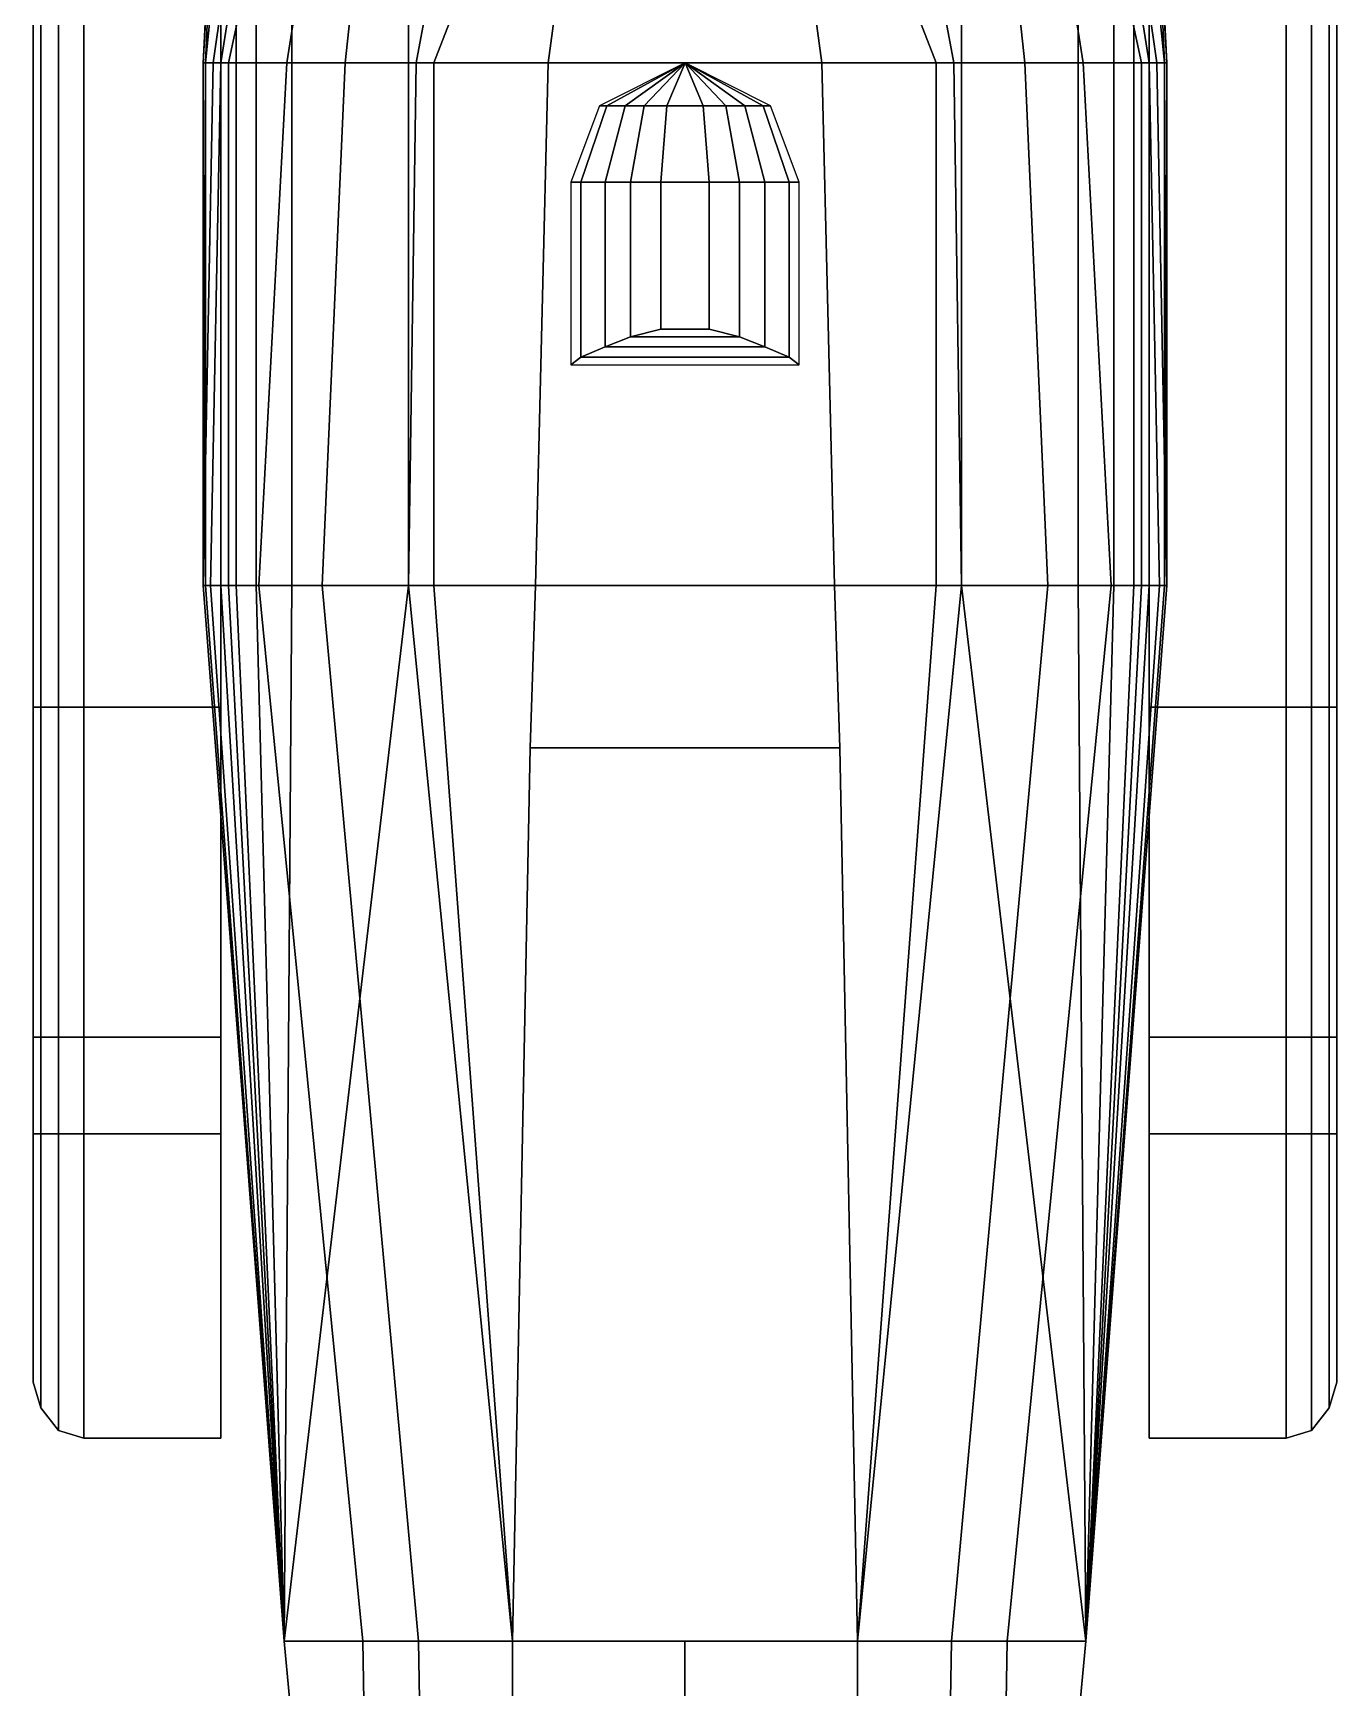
# Model space of a CAD drawing. Extents: x -2.6 to 2.6, y -14.1 to 14.1.
# Drawn here: x -2.57 to 2.57, y 2.41 to 8.93 of the extents above; entities that cross this region are included whole.
import ezdxf

# ---------------------------------------------------------------- set-up
doc = ezdxf.new("R2010")
doc.units = 0
doc.layers.get('0').update_dxf_attribs({"linetype": 'CONTINUOUS'})

msp = doc.modelspace()

# ---------------------------------------------------------------- linework, layer by layer
for points in [[(-2.539999999999999, 11.13000000000001, 1.56), (-2.569999999999998, 11.13000000000001, 1.48), (-2.569999999999998, 6.27000000000001, 1.550000000000002), (-2.539999999999999, 6.27000000000001, 1.63)], [(-2.539999999999999, 6.27000000000001, 1.63), (-2.569999999999998, 6.27000000000001, 1.550000000000002), (-2.569999999999998, 11.13000000000001, 1.48), (-2.539999999999999, 11.13000000000001, 1.56)], [(-2.569999999999998, 11.13000000000001, 1.48), (-2.569999999999998, 11.13000000000001, 0.629999999999999), (-2.569999999999998, 6.27000000000001, 0.4000000000000004), (-2.569999999999998, 6.27000000000001, 1.550000000000002)], [(-2.569999999999998, 6.27000000000001, 1.550000000000002), (-2.569999999999998, 6.27000000000001, 0.4000000000000004), (-2.569999999999998, 11.13000000000001, 0.629999999999999), (-2.569999999999998, 11.13000000000001, 1.48)], [(-2.469999999999999, 6.27000000000001, 1.709999999999999), (-2.539999999999999, 6.27000000000001, 1.63), (-2.539999999999999, 11.13000000000001, 1.56), (-2.469999999999999, 11.13000000000001, 1.64)], [(-2.469999999999999, 11.13000000000001, 1.64), (-2.539999999999999, 11.13000000000001, 1.56), (-2.539999999999999, 6.27000000000001, 1.63), (-2.469999999999999, 6.27000000000001, 1.709999999999999)], [(-2.369999999999999, 11.13000000000001, 1.679999999999999), (-2.469999999999999, 11.13000000000001, 1.64), (-2.469999999999999, 6.27000000000001, 1.709999999999999), (-2.369999999999999, 6.27000000000001, 1.750000000000005)], [(-2.369999999999999, 6.27000000000001, 1.750000000000005), (-2.469999999999999, 6.27000000000001, 1.709999999999999), (-2.469999999999999, 11.13000000000001, 1.64), (-2.369999999999999, 11.13000000000001, 1.679999999999999)], [(-1.829999999999997, 6.27000000000001, 1.750000000000005), (-2.369999999999999, 6.27000000000001, 1.750000000000005), (-2.369999999999999, 11.13000000000001, 1.679999999999999), (-1.829999999999997, 11.13000000000001, 1.679999999999999)], [(-1.829999999999997, 11.13000000000001, 1.679999999999999), (-2.369999999999999, 11.13000000000001, 1.679999999999999), (-2.369999999999999, 6.27000000000001, 1.750000000000005), (-1.829999999999997, 6.27000000000001, 1.750000000000005)], [(1.829999999999997, 6.27000000000001, 1.750000000000005), (2.369999999999999, 6.27000000000001, 1.750000000000005), (2.369999999999999, 11.13000000000001, 1.679999999999999), (1.829999999999997, 11.13000000000001, 1.679999999999999)], [(1.829999999999997, 11.13000000000001, 1.679999999999999), (2.369999999999999, 11.13000000000001, 1.679999999999999), (2.369999999999999, 6.27000000000001, 1.750000000000005), (1.829999999999997, 6.27000000000001, 1.750000000000005)], [(2.369999999999999, 6.27000000000001, 1.750000000000005), (2.469999999999999, 6.27000000000001, 1.709999999999999), (2.469999999999999, 11.13000000000001, 1.64), (2.369999999999999, 11.13000000000001, 1.679999999999999)], [(2.369999999999999, 11.13000000000001, 1.679999999999999), (2.469999999999999, 11.13000000000001, 1.64), (2.469999999999999, 6.27000000000001, 1.709999999999999), (2.369999999999999, 6.27000000000001, 1.750000000000005)], [(2.469999999999999, 11.13000000000001, 1.64), (2.539999999999999, 11.13000000000001, 1.56), (2.539999999999999, 6.27000000000001, 1.63), (2.469999999999999, 6.27000000000001, 1.709999999999999)], [(2.469999999999999, 6.27000000000001, 1.709999999999999), (2.539999999999999, 6.27000000000001, 1.63), (2.539999999999999, 11.13000000000001, 1.56), (2.469999999999999, 11.13000000000001, 1.64)], [(2.539999999999999, 11.13000000000001, 1.56), (2.569999999999998, 11.13000000000001, 1.48), (2.569999999999998, 6.27000000000001, 1.550000000000002), (2.539999999999999, 6.27000000000001, 1.63)], [(2.539999999999999, 6.27000000000001, 1.63), (2.569999999999998, 6.27000000000001, 1.550000000000002), (2.569999999999998, 11.13000000000001, 1.48), (2.539999999999999, 11.13000000000001, 1.56)], [(2.569999999999998, 11.13000000000001, 1.48), (2.569999999999998, 11.13000000000001, 0.629999999999999), (2.569999999999998, 6.27000000000001, 0.4000000000000004), (2.569999999999998, 6.27000000000001, 1.550000000000002)], [(2.569999999999998, 6.27000000000001, 1.550000000000002), (2.569999999999998, 6.27000000000001, 0.4000000000000004), (2.569999999999998, 11.13000000000001, 0.629999999999999), (2.569999999999998, 11.13000000000001, 1.48)], [(-1.750000000000003, 10.20000000000001, 4.02000000000001), (-1.820000000000003, 10.20000000000001, 3.850000000000008), (-1.899999999999996, 8.810000000000016, 3.850000000000008), (-1.889999999999998, 8.810000000000016, 4.02000000000001)], [(-1.820000000000003, 10.20000000000001, 3.850000000000008), (-1.830000000000001, 10.20000000000001, 3.580000000000012), (-1.899999999999996, 8.810000000000016, 3.580000000000012), (-1.899999999999996, 8.810000000000016, 3.850000000000008)], [(-1.830000000000001, 10.20000000000001, 3.580000000000012), (-1.830000000000001, 10.20000000000001, 2.100000000000008), (-1.899999999999996, 8.810000000000016, 2.100000000000008), (-1.899999999999996, 8.810000000000016, 3.580000000000012)], [(-1.830000000000001, 10.20000000000001, 2.100000000000008), (-1.830000000000001, 10.20000000000001, 1.640000000000014), (-1.889999999999998, 8.810000000000016, 1.640000000000014), (-1.899999999999996, 8.810000000000016, 2.100000000000008)], [(-1.659999999999999, 10.20000000000001, 4.120000000000004), (-1.750000000000003, 10.20000000000001, 4.02000000000001), (-1.889999999999998, 8.810000000000016, 4.02000000000001), (-1.859999999999997, 8.810000000000016, 4.180000000000006)], [(-1.830000000000001, 10.20000000000001, 1.640000000000014), (-1.830000000000001, 10.20000000000001, 1.180000000000006), (-1.829999999999996, 8.810000000000016, 1.180000000000006), (-1.889999999999998, 8.810000000000016, 1.640000000000014)], [(-1.610000000000002, 10.20000000000001, 4.170000000000015), (-1.659999999999999, 10.20000000000001, 4.120000000000004), (-1.859999999999997, 8.810000000000016, 4.180000000000006), (-1.829999999999996, 8.810000000000016, 4.290000000000006)], [(-1.500000000000003, 10.20000000000001, 4.280000000000001), (-1.610000000000002, 10.20000000000001, 4.170000000000015), (-1.829999999999996, 8.810000000000016, 4.290000000000006), (-1.799999999999994, 8.810000000000016, 4.360000000000013)], [(-1.830000000000001, 10.20000000000001, 1.180000000000006), (-1.770000000000006, 10.20000000000001, 1.02000000000001), (-1.77, 8.810000000000016, 1.02000000000001), (-1.829999999999996, 8.810000000000016, 1.180000000000006)], [(-1.350000000000004, 10.20000000000001, 4.390000000000014), (-1.500000000000003, 10.20000000000001, 4.280000000000001), (-1.799999999999994, 8.810000000000016, 4.360000000000013), (-1.569999999999998, 8.810000000000016, 4.600000000000008)], [(-1.770000000000006, 10.20000000000001, 1.02000000000001), (-1.69, 10.20000000000001, 0.950000000000017), (-1.689999999999995, 8.810000000000016, 0.950000000000017), (-1.77, 8.810000000000016, 1.02000000000001)], [(-1.69, 10.20000000000001, 0.950000000000017), (-1.55, 10.20000000000001, 0.9200000000000159), (-1.549999999999994, 8.810000000000016, 0.9200000000000159), (-1.689999999999995, 8.810000000000016, 0.950000000000017)], [(-1.19, 10.20000000000001, 4.469999999999998), (-1.350000000000004, 10.20000000000001, 4.390000000000014), (-1.569999999999998, 8.810000000000016, 4.600000000000008), (-1.340000000000001, 8.810000000000016, 4.77000000000001)], [(-1.55, 10.20000000000001, 0.9200000000000159), (-1.090000000000006, 10.20000000000001, 0.9000000000000056), (-1.090000000000001, 8.810000000000016, 0.9000000000000056), (-1.549999999999994, 8.810000000000016, 0.9200000000000159)], [(-0.8000000000000002, 10.20000000000001, 4.590000000000003), (-1.19, 10.20000000000001, 4.469999999999998), (-1.340000000000001, 8.810000000000016, 4.77000000000001), (-1.06, 8.810000000000016, 4.920000000000015)], [(-1.090000000000006, 10.20000000000001, 0.9000000000000056), (1.090000000000006, 10.20000000000001, 0.9000000000000056), (1.090000000000001, 8.810000000000016, 0.9000000000000056), (-1.090000000000001, 8.810000000000016, 0.9000000000000056)], [(-0.4500000000000059, 10.20000000000001, 4.650000000000005), (-0.8000000000000002, 10.20000000000001, 4.590000000000003), (-1.06, 8.810000000000016, 4.920000000000015), (-0.9899999999999998, 8.810000000000016, 4.950000000000017)], [(-0.4499999999999993, 10.20000000000001, 4.65), (-0.9900000000000002, 8.810000000000016, 4.949999999999999), (-0.5399999999999991, 8.810000000000016, 5.719999999999998), (-0.4499999999999993, 9.470000000000013, 5.669999999999999)], [(0.9899999999999995, 8.810000000000016, 4.950000000000017), (1.06, 8.810000000000016, 4.920000000000015), (0.8000000000000003, 10.20000000000001, 4.590000000000003), (0.4500000000000061, 10.20000000000001, 4.650000000000005)], [(0.5399999999999991, 8.810000000000016, 5.719999999999998), (0.99, 8.810000000000016, 4.949999999999999), (0.4499999999999993, 10.20000000000001, 4.65), (0.4499999999999993, 9.470000000000013, 5.669999999999999)], [(1.06, 8.810000000000016, 4.920000000000015), (1.340000000000001, 8.810000000000016, 4.77000000000001), (1.19, 10.20000000000001, 4.469999999999998), (0.8000000000000003, 10.20000000000001, 4.590000000000003)], [(1.549999999999994, 8.810000000000016, 0.9200000000000159), (1.090000000000001, 8.810000000000016, 0.9000000000000056), (1.090000000000006, 10.20000000000001, 0.9000000000000056), (1.55, 10.20000000000001, 0.9200000000000159)], [(1.340000000000001, 8.810000000000016, 4.77000000000001), (1.569999999999998, 8.810000000000016, 4.600000000000008), (1.350000000000004, 10.20000000000001, 4.390000000000014), (1.19, 10.20000000000001, 4.469999999999998)], [(1.569999999999998, 8.810000000000016, 4.600000000000008), (1.799999999999994, 8.810000000000016, 4.360000000000013), (1.500000000000003, 10.20000000000001, 4.280000000000001), (1.350000000000004, 10.20000000000001, 4.390000000000014)], [(1.799999999999994, 8.810000000000016, 4.360000000000013), (1.829999999999995, 8.810000000000016, 4.290000000000006), (1.610000000000002, 10.20000000000001, 4.170000000000015), (1.500000000000003, 10.20000000000001, 4.280000000000001)], [(1.689999999999995, 8.810000000000016, 0.950000000000017), (1.549999999999994, 8.810000000000016, 0.9200000000000159), (1.55, 10.20000000000001, 0.9200000000000159), (1.69, 10.20000000000001, 0.950000000000017)], [(1.829999999999995, 8.810000000000016, 4.290000000000006), (1.859999999999996, 8.810000000000016, 4.180000000000006), (1.659999999999999, 10.20000000000001, 4.120000000000004), (1.610000000000002, 10.20000000000001, 4.170000000000015)], [(1.859999999999996, 8.810000000000016, 4.180000000000006), (1.889999999999997, 8.810000000000016, 4.02000000000001), (1.750000000000002, 10.20000000000001, 4.02000000000001), (1.659999999999999, 10.20000000000001, 4.120000000000004)], [(1.77, 8.810000000000016, 1.02000000000001), (1.689999999999995, 8.810000000000016, 0.950000000000017), (1.69, 10.20000000000001, 0.950000000000017), (1.770000000000005, 10.20000000000001, 1.02000000000001)], [(1.889999999999997, 8.810000000000016, 4.02000000000001), (1.899999999999995, 8.810000000000016, 3.850000000000008), (1.820000000000002, 10.20000000000001, 3.850000000000008), (1.750000000000002, 10.20000000000001, 4.02000000000001)], [(1.829999999999995, 8.810000000000016, 1.180000000000006), (1.77, 8.810000000000016, 1.02000000000001), (1.770000000000005, 10.20000000000001, 1.02000000000001), (1.83, 10.20000000000001, 1.180000000000006)], [(1.899999999999995, 8.810000000000016, 3.850000000000008), (1.899999999999995, 8.810000000000016, 3.580000000000012), (1.83, 10.20000000000001, 3.580000000000012), (1.820000000000002, 10.20000000000001, 3.850000000000008)], [(1.899999999999995, 8.810000000000016, 3.580000000000012), (1.899999999999995, 8.810000000000016, 2.100000000000008), (1.83, 10.20000000000001, 2.100000000000008), (1.83, 10.20000000000001, 3.580000000000012)], [(1.899999999999995, 8.810000000000016, 2.100000000000008), (1.889999999999997, 8.810000000000016, 1.640000000000014), (1.83, 10.20000000000001, 1.640000000000014), (1.83, 10.20000000000001, 2.100000000000008)], [(1.889999999999997, 8.810000000000016, 1.640000000000014), (1.829999999999995, 8.810000000000016, 1.180000000000006), (1.83, 10.20000000000001, 1.180000000000006), (1.83, 10.20000000000001, 1.640000000000014)], [(-0.4499999999999993, 9.470000000000013, 5.669999999999999), (-0.5399999999999991, 8.810000000000016, 5.719999999999998), (0.5399999999999991, 8.810000000000016, 5.719999999999998), (0.4499999999999993, 9.470000000000013, 5.669999999999999)], [(-1.829999999999996, 8.810000000000016, 4.290000000000006), (-1.859999999999997, 8.810000000000016, 4.180000000000006), (-1.899999999999998, 6.750000000000014, 4.180000000000006), (-1.869999999999997, 6.750000000000014, 4.41000000000001)], [(-1.859999999999997, 8.810000000000016, 4.180000000000006), (-1.889999999999998, 8.810000000000016, 4.02000000000001), (-1.899999999999998, 6.750000000000014, 4.02000000000001), (-1.899999999999998, 6.750000000000014, 4.180000000000006)], [(-1.889999999999998, 8.810000000000016, 4.02000000000001), (-1.899999999999996, 8.810000000000016, 3.850000000000008), (-1.899999999999998, 6.750000000000014, 3.850000000000008), (-1.899999999999998, 6.750000000000014, 4.02000000000001)], [(-1.899999999999996, 8.810000000000016, 3.850000000000008), (-1.899999999999996, 8.810000000000016, 3.580000000000012), (-1.899999999999998, 6.750000000000014, 3.580000000000012), (-1.899999999999998, 6.750000000000014, 3.850000000000008)], [(-1.899999999999996, 8.810000000000016, 3.580000000000012), (-1.899999999999996, 8.810000000000016, 2.100000000000008), (-1.899999999999998, 6.750000000000014, 2.100000000000008), (-1.899999999999998, 6.750000000000014, 3.580000000000012)], [(-1.899999999999996, 8.810000000000016, 2.100000000000008), (-1.889999999999998, 8.810000000000016, 1.640000000000014), (-1.89, 6.750000000000014, 1.640000000000014), (-1.899999999999998, 6.750000000000014, 2.100000000000008)], [(-1.889999999999998, 8.810000000000016, 1.640000000000014), (-1.829999999999996, 8.810000000000016, 1.180000000000006), (-1.829999999999998, 6.750000000000014, 1.180000000000006), (-1.89, 6.750000000000014, 1.640000000000014)], [(-1.799999999999994, 8.810000000000016, 4.360000000000013), (-1.829999999999996, 8.810000000000016, 4.290000000000006), (-1.869999999999997, 6.750000000000014, 4.41000000000001), (-1.799999999999996, 6.750000000000014, 4.570000000000007)], [(-1.829999999999996, 8.810000000000016, 1.180000000000006), (-1.77, 8.810000000000016, 1.02000000000001), (-1.770000000000002, 6.750000000000014, 1.02000000000001), (-1.829999999999998, 6.750000000000014, 1.180000000000006)], [(-1.569999999999998, 8.810000000000016, 4.600000000000008), (-1.799999999999994, 8.810000000000016, 4.360000000000013), (-1.799999999999996, 6.750000000000014, 4.570000000000007), (-1.679999999999999, 6.750000000000014, 4.710000000000007)], [(-1.77, 8.810000000000016, 1.02000000000001), (-1.689999999999995, 8.810000000000016, 0.950000000000017), (-1.689999999999997, 6.750000000000014, 0.950000000000017), (-1.770000000000002, 6.750000000000014, 1.02000000000001)], [(-1.689999999999995, 8.810000000000016, 0.950000000000017), (-1.549999999999994, 8.810000000000016, 0.9200000000000159), (-1.549999999999996, 6.750000000000014, 0.9200000000000159), (-1.689999999999997, 6.750000000000014, 0.950000000000017)], [(-1.340000000000001, 8.810000000000016, 4.77000000000001), (-1.569999999999998, 8.810000000000016, 4.600000000000008), (-1.679999999999999, 6.750000000000014, 4.710000000000007), (-1.429999999999999, 6.750000000000014, 4.850000000000008)], [(-1.549999999999994, 8.810000000000016, 0.9200000000000159), (-1.090000000000001, 8.810000000000016, 0.9000000000000056), (-1.090000000000003, 6.750000000000014, 0.9000000000000056), (-1.549999999999996, 6.750000000000014, 0.9200000000000159)], [(-1.06, 8.810000000000016, 4.920000000000015), (-1.340000000000001, 8.810000000000016, 4.77000000000001), (-1.429999999999999, 6.750000000000014, 4.850000000000008), (-1.090000000000003, 6.750000000000014, 4.990000000000009)], [(-0.9900000000000002, 8.810000000000016, 4.949999999999999), (-1.06, 8.810000000000016, 4.920000000000015), (-1.090000000000003, 6.750000000000014, 4.990000000000009), (-0.99, 6.750000000000014, 5.050000000000011)], [(-1.090000000000001, 8.810000000000016, 0.9000000000000056), (1.090000000000001, 8.810000000000016, 0.9000000000000056), (1.090000000000002, 6.750000000000014, 0.9000000000000056), (-1.090000000000003, 6.750000000000014, 0.9000000000000056)], [(-0.9900000000000002, 8.810000000000016, 4.949999999999999), (-0.9900000000000002, 6.750000000000014, 5.05), (-0.5899999999999999, 6.750000000000014, 5.719999999999998), (-0.5399999999999991, 8.810000000000016, 5.719999999999998)], [(-0.5399999999999991, 8.810000000000016, 5.719999999999998), (-0.5899999999999999, 6.750000000000014, 5.719999999999998), (0.5899999999999999, 6.750000000000014, 5.719999999999998), (0.5399999999999991, 8.810000000000016, 5.719999999999998)], [(0, 8.810000000000016, 5.719999999999999), (0, 8.810000000000016, 5.719999999999999), (-0.3375, 8.640000000000015, 5.719999999999999), (-0.3075, 8.640000000000015, 5.77625)], [(0, 8.810000000000016, 5.719999999999999), (0, 8.810000000000016, 5.719999999999999), (-0.3075, 8.640000000000015, 5.77625), (-0.23625, 8.640000000000015, 5.851249999999999)], [(0, 8.810000000000016, 5.719999999999999), (0, 8.810000000000016, 5.719999999999999), (-0.23625, 8.640000000000015, 5.851249999999999), (-0.16125, 8.640000000000015, 5.9075)], [(0, 8.810000000000016, 5.719999999999999), (0, 8.810000000000016, 5.719999999999999), (-0.16125, 8.640000000000015, 5.9075), (-0.07125, 8.640000000000015, 5.93375)], [(-0.07125, 8.640000000000015, 5.93375), (0.0712499999999992, 8.640000000000015, 5.93375), (0, 8.810000000000016, 5.719999999999999)], [(0.0712499999999992, 8.640000000000015, 5.93375), (0.1612500000000026, 8.640000000000015, 5.9075), (0, 8.810000000000016, 5.719999999999999)], [(0.1612500000000026, 8.640000000000015, 5.9075), (0.2362499999999983, 8.640000000000015, 5.851249999999999), (0, 8.810000000000016, 5.719999999999999)], [(0.2362499999999983, 8.640000000000015, 5.851249999999999), (0.3075000000000028, 8.640000000000015, 5.77625), (0, 8.810000000000016, 5.719999999999999)], [(0.3075000000000028, 8.640000000000015, 5.77625), (0.3375000000000021, 8.640000000000015, 5.719999999999999), (0, 8.810000000000016, 5.719999999999999)], [(0.5899999999999999, 6.750000000000014, 5.719999999999998), (0.99, 6.750000000000014, 5.05), (0.9899999999999995, 8.810000000000016, 4.950000000000017), (0.5399999999999991, 8.810000000000016, 5.719999999999998)], [(0.99, 6.750000000000014, 5.05), (1.090000000000002, 6.750000000000014, 4.990000000000009), (1.06, 8.810000000000016, 4.920000000000015), (0.9899999999999995, 8.810000000000016, 4.950000000000017)], [(1.090000000000002, 6.750000000000014, 4.990000000000009), (1.429999999999999, 6.750000000000014, 4.850000000000008), (1.340000000000001, 8.810000000000016, 4.77000000000001), (1.06, 8.810000000000016, 4.920000000000015)], [(1.549999999999996, 6.750000000000014, 0.9200000000000159), (1.090000000000002, 6.750000000000014, 0.9000000000000056), (1.090000000000001, 8.810000000000016, 0.9000000000000056), (1.549999999999994, 8.810000000000016, 0.9200000000000159)], [(1.429999999999999, 6.750000000000014, 4.850000000000008), (1.679999999999999, 6.750000000000014, 4.710000000000007), (1.569999999999998, 8.810000000000016, 4.600000000000008), (1.340000000000001, 8.810000000000016, 4.77000000000001)], [(1.689999999999997, 6.750000000000014, 0.950000000000017), (1.549999999999996, 6.750000000000014, 0.9200000000000159), (1.549999999999994, 8.810000000000016, 0.9200000000000159), (1.689999999999995, 8.810000000000016, 0.950000000000017)], [(1.679999999999999, 6.750000000000014, 4.710000000000007), (1.799999999999996, 6.750000000000014, 4.570000000000007), (1.799999999999994, 8.810000000000016, 4.360000000000013), (1.569999999999998, 8.810000000000016, 4.600000000000008)], [(1.770000000000002, 6.750000000000014, 1.02000000000001), (1.689999999999997, 6.750000000000014, 0.950000000000017), (1.689999999999995, 8.810000000000016, 0.950000000000017), (1.77, 8.810000000000016, 1.02000000000001)], [(1.829999999999997, 6.750000000000014, 1.180000000000006), (1.770000000000002, 6.750000000000014, 1.02000000000001), (1.77, 8.810000000000016, 1.02000000000001), (1.829999999999995, 8.810000000000016, 1.180000000000006)], [(1.799999999999996, 6.750000000000014, 4.570000000000007), (1.869999999999996, 6.750000000000014, 4.41000000000001), (1.829999999999995, 8.810000000000016, 4.290000000000006), (1.799999999999994, 8.810000000000016, 4.360000000000013)], [(1.889999999999999, 6.750000000000014, 1.640000000000014), (1.829999999999997, 6.750000000000014, 1.180000000000006), (1.829999999999995, 8.810000000000016, 1.180000000000006), (1.889999999999997, 8.810000000000016, 1.640000000000014)], [(1.869999999999996, 6.750000000000014, 4.41000000000001), (1.899999999999997, 6.750000000000014, 4.180000000000006), (1.859999999999996, 8.810000000000016, 4.180000000000006), (1.829999999999995, 8.810000000000016, 4.290000000000006)], [(1.899999999999997, 6.750000000000014, 4.180000000000006), (1.899999999999997, 6.750000000000014, 4.02000000000001), (1.889999999999997, 8.810000000000016, 4.02000000000001), (1.859999999999996, 8.810000000000016, 4.180000000000006)], [(1.899999999999997, 6.750000000000014, 2.100000000000008), (1.889999999999999, 6.750000000000014, 1.640000000000014), (1.889999999999997, 8.810000000000016, 1.640000000000014), (1.899999999999995, 8.810000000000016, 2.100000000000008)], [(1.899999999999997, 6.750000000000014, 4.02000000000001), (1.899999999999997, 6.750000000000014, 3.850000000000008), (1.899999999999995, 8.810000000000016, 3.850000000000008), (1.889999999999997, 8.810000000000016, 4.02000000000001)], [(1.899999999999997, 6.750000000000014, 3.580000000000012), (1.899999999999997, 6.750000000000014, 2.100000000000008), (1.899999999999995, 8.810000000000016, 2.100000000000008), (1.899999999999995, 8.810000000000016, 3.580000000000012)], [(1.899999999999997, 6.750000000000014, 3.850000000000008), (1.899999999999997, 6.750000000000014, 3.580000000000012), (1.899999999999995, 8.810000000000016, 3.580000000000012), (1.899999999999995, 8.810000000000016, 3.850000000000008)], [(-0.3075, 8.640000000000015, 5.77625), (-0.3375, 8.640000000000015, 5.719999999999999), (-0.45, 8.340000000000003, 5.719999999999999), (-0.4100000000000001, 8.340000000000003, 5.794999999999999)], [(-0.23625, 8.640000000000015, 5.851249999999999), (-0.3075, 8.640000000000015, 5.77625), (-0.4100000000000001, 8.340000000000003, 5.794999999999999), (-0.315, 8.340000000000003, 5.894999999999999)], [(-0.16125, 8.640000000000015, 5.9075), (-0.23625, 8.640000000000015, 5.851249999999999), (-0.315, 8.340000000000003, 5.894999999999999), (-0.215, 8.340000000000003, 5.97)], [(-0.07125, 8.640000000000015, 5.93375), (-0.16125, 8.640000000000015, 5.9075), (-0.215, 8.340000000000003, 5.97), (-0.095, 8.340000000000003, 6.005)], [(-0.095, 8.340000000000003, 6.005), (0.0949999999999989, 8.340000000000003, 6.005), (0.0712499999999992, 8.640000000000015, 5.93375), (-0.07125, 8.640000000000015, 5.93375)], [(0.0949999999999989, 8.340000000000003, 6.005), (0.2150000000000034, 8.340000000000003, 5.97), (0.1612500000000026, 8.640000000000015, 5.9075), (0.0712499999999992, 8.640000000000015, 5.93375)], [(0.2150000000000034, 8.340000000000003, 5.97), (0.3149999999999977, 8.340000000000003, 5.894999999999999), (0.2362499999999983, 8.640000000000015, 5.851249999999999), (0.1612500000000026, 8.640000000000015, 5.9075)], [(0.3149999999999977, 8.340000000000003, 5.894999999999999), (0.4100000000000037, 8.340000000000003, 5.794999999999999), (0.3075000000000028, 8.640000000000015, 5.77625), (0.2362499999999983, 8.640000000000015, 5.851249999999999)], [(0.4100000000000037, 8.340000000000003, 5.794999999999999), (0.4500000000000029, 8.340000000000003, 5.719999999999999), (0.3375000000000021, 8.640000000000015, 5.719999999999999), (0.3075000000000028, 8.640000000000015, 5.77625)], [(-0.4100000000000001, 8.340000000000003, 5.794999999999999), (-0.45, 8.340000000000003, 5.719999999999999), (-0.45, 7.620000000000004, 5.719999999999999), (-0.4100000000000001, 7.650000000000005, 5.794999999999999)], [(-0.315, 8.340000000000003, 5.894999999999999), (-0.4100000000000001, 8.340000000000003, 5.794999999999999), (-0.4100000000000001, 7.650000000000005, 5.794999999999999), (-0.315, 7.690000000000011, 5.894999999999999)], [(-0.215, 8.340000000000003, 5.97), (-0.315, 8.340000000000003, 5.894999999999999), (-0.315, 7.690000000000011, 5.894999999999999), (-0.215, 7.730000000000003, 5.97)], [(-0.095, 8.340000000000003, 6.005), (-0.215, 8.340000000000003, 5.97), (-0.215, 7.730000000000003, 5.97), (-0.095, 7.760000000000005, 6.005)], [(-0.095, 7.760000000000005, 6.005), (0.0949999999999989, 7.760000000000005, 6.005), (0.0949999999999989, 8.340000000000003, 6.005), (-0.095, 8.340000000000003, 6.005)], [(0.0949999999999989, 7.760000000000005, 6.005), (0.2150000000000034, 7.730000000000003, 5.97), (0.2150000000000034, 8.340000000000003, 5.97), (0.0949999999999989, 8.340000000000003, 6.005)], [(0.2150000000000034, 7.730000000000003, 5.97), (0.3149999999999977, 7.690000000000011, 5.894999999999999), (0.3149999999999977, 8.340000000000003, 5.894999999999999), (0.2150000000000034, 8.340000000000003, 5.97)], [(0.3149999999999977, 7.690000000000011, 5.894999999999999), (0.4100000000000037, 7.650000000000005, 5.794999999999999), (0.4100000000000037, 8.340000000000003, 5.794999999999999), (0.3149999999999977, 8.340000000000003, 5.894999999999999)], [(0.4100000000000037, 7.650000000000005, 5.794999999999999), (0.4500000000000029, 7.620000000000004, 5.719999999999999), (0.4500000000000029, 8.340000000000003, 5.719999999999999), (0.4100000000000037, 8.340000000000003, 5.794999999999999)], [(-0.095, 7.760000000000005, 6.005), (-0.215, 7.730000000000003, 5.97), (0.2150000000000034, 7.730000000000003, 5.97), (0.0949999999999989, 7.760000000000005, 6.005)], [(-0.215, 7.730000000000003, 5.97), (-0.315, 7.690000000000011, 5.894999999999999), (0.3149999999999977, 7.690000000000011, 5.894999999999999), (0.2150000000000034, 7.730000000000003, 5.97)], [(-0.4100000000000001, 7.650000000000005, 5.794999999999999), (-0.45, 7.620000000000004, 5.719999999999999), (0.4500000000000029, 7.620000000000004, 5.719999999999999), (0.4100000000000037, 7.650000000000005, 5.794999999999999)], [(-0.315, 7.690000000000011, 5.894999999999999), (-0.4100000000000001, 7.650000000000005, 5.794999999999999), (0.4100000000000037, 7.650000000000005, 5.794999999999999), (0.3149999999999977, 7.690000000000011, 5.894999999999999)], [(-1.899999999999998, 6.750000000000014, 4.180000000000006), (-1.899999999999998, 6.750000000000014, 4.02000000000001), (-1.580000000000002, 2.590000000000003, 4.550000000000025)], [(-1.899999999999998, 6.750000000000014, 4.02000000000001), (-1.899999999999998, 6.750000000000014, 3.850000000000008), (-1.580000000000002, 2.590000000000003, 2.640000000000014), (-1.580000000000002, 2.590000000000003, 4.550000000000025)], [(-1.869999999999997, 6.750000000000014, 4.41000000000001), (-1.899999999999998, 6.750000000000014, 4.180000000000006), (-1.580000000000002, 2.590000000000003, 4.550000000000025)], [(-1.899999999999998, 6.750000000000014, 3.850000000000008), (-1.899999999999998, 6.750000000000014, 3.580000000000012), (-1.580000000000002, 2.590000000000003, 2.640000000000014)], [(-1.899999999999998, 6.750000000000014, 3.580000000000012), (-1.899999999999998, 6.750000000000014, 2.100000000000008), (-1.580000000000002, 2.590000000000003, 2.640000000000014)], [(-1.899999999999998, 6.750000000000014, 2.100000000000008), (-1.89, 6.750000000000014, 1.640000000000014), (-1.580000000000002, 2.590000000000003, 0.7300000000000182), (-1.580000000000002, 2.590000000000003, 2.640000000000014)], [(-1.89, 6.750000000000014, 1.640000000000014), (-1.829999999999998, 6.750000000000014, 1.180000000000006), (-1.580000000000002, 2.590000000000003, 0.7300000000000182)], [(-1.799999999999996, 6.750000000000014, 4.570000000000007), (-1.869999999999997, 6.750000000000014, 4.41000000000001), (-1.580000000000002, 2.590000000000003, 4.550000000000025)], [(-1.829999999999998, 6.750000000000014, 1.180000000000006), (-1.770000000000002, 6.750000000000014, 1.02000000000001), (-1.580000000000002, 2.590000000000003, 0.7300000000000182)], [(-1.679999999999999, 6.750000000000014, 4.710000000000007), (-1.799999999999996, 6.750000000000014, 4.570000000000007), (-1.580000000000002, 2.590000000000003, 4.550000000000025), (-1.27, 2.590000000000003, 4.56000000000003)], [(-1.770000000000002, 6.750000000000014, 1.02000000000001), (-1.689999999999997, 6.750000000000014, 0.950000000000017), (-1.580000000000002, 2.590000000000003, 0.7300000000000182)], [(-1.689999999999997, 6.750000000000014, 0.950000000000017), (-1.549999999999996, 6.750000000000014, 0.9200000000000159), (-1.580000000000002, 2.590000000000003, 0.7300000000000182)], [(-1.429999999999999, 6.750000000000014, 4.850000000000008), (-1.679999999999999, 6.750000000000014, 4.710000000000007), (-1.27, 2.590000000000003, 4.56000000000003), (-1.050000000000001, 2.590000000000003, 4.590000000000031)], [(-1.549999999999996, 6.750000000000014, 0.9200000000000159), (-1.090000000000003, 6.750000000000014, 0.9000000000000056), (-1.580000000000002, 2.590000000000003, 0.7300000000000182)], [(1.580000000000001, 2.590000000000003, 0.7300000000000182), (-1.580000000000002, 2.590000000000003, 0.7300000000000182), (-1.090000000000003, 6.750000000000014, 0.9000000000000056), (1.090000000000002, 6.750000000000014, 0.9000000000000056)], [(-1.090000000000003, 6.750000000000014, 4.990000000000009), (-1.429999999999999, 6.750000000000014, 4.850000000000008), (-1.050000000000001, 2.590000000000003, 4.590000000000031), (-0.6800000000000042, 2.590000000000003, 4.600000000000022)], [(-0.99, 6.750000000000014, 5.050000000000011), (-1.090000000000003, 6.750000000000014, 4.990000000000009), (-0.6799999999999998, 2.590000000000003, 4.600000000000001)], [(-0.9900000000000002, 6.750000000000014, 5.05), (-0.6799999999999998, 2.590000000000003, 4.600000000000001), (-0.6099999999999995, 6.110000000000013, 5.719999999999998), (-0.5899999999999999, 6.750000000000014, 5.719999999999998)], [(-0.5899999999999999, 6.750000000000014, 5.719999999999998), (-0.6099999999999995, 6.110000000000013, 5.719999999999998), (0.6099999999999995, 6.110000000000013, 5.719999999999998), (0.5899999999999999, 6.750000000000014, 5.719999999999998)], [(0.6099999999999995, 6.110000000000013, 5.719999999999998), (0.6799999999999998, 2.590000000000003, 4.600000000000001), (0.99, 6.750000000000014, 5.05), (0.5899999999999999, 6.750000000000014, 5.719999999999998)], [(0.6799999999999998, 2.590000000000003, 4.600000000000001), (0.6799999999999998, 2.590000000000003, 4.600000000000001), (1.090000000000002, 6.750000000000014, 4.990000000000009), (0.99, 6.750000000000014, 5.05)], [(0.6800000000000033, 2.590000000000003, 4.600000000000022), (1.05, 2.590000000000003, 4.590000000000031), (1.429999999999999, 6.750000000000014, 4.850000000000008), (1.090000000000002, 6.750000000000014, 4.990000000000009)], [(1.05, 2.590000000000003, 4.590000000000031), (1.269999999999999, 2.590000000000003, 4.56000000000003), (1.679999999999999, 6.750000000000014, 4.710000000000007), (1.429999999999999, 6.750000000000014, 4.850000000000008)], [(1.580000000000001, 2.590000000000003, 0.7300000000000182), (1.580000000000001, 2.590000000000003, 0.7300000000000182), (1.090000000000002, 6.750000000000014, 0.9000000000000056), (1.549999999999996, 6.750000000000014, 0.9200000000000159)], [(1.269999999999999, 2.590000000000003, 4.56000000000003), (1.580000000000001, 2.590000000000003, 4.550000000000025), (1.799999999999996, 6.750000000000014, 4.570000000000007), (1.679999999999999, 6.750000000000014, 4.710000000000007)], [(1.580000000000001, 2.590000000000003, 0.7300000000000182), (1.580000000000001, 2.590000000000003, 0.7300000000000182), (1.549999999999996, 6.750000000000014, 0.9200000000000159), (1.689999999999997, 6.750000000000014, 0.950000000000017)], [(1.580000000000001, 2.590000000000003, 2.640000000000014), (1.580000000000001, 2.590000000000003, 2.640000000000014), (1.899999999999997, 6.750000000000014, 2.100000000000008), (1.899999999999997, 6.750000000000014, 3.580000000000012)], [(1.580000000000001, 2.590000000000003, 2.640000000000014), (1.580000000000001, 2.590000000000003, 0.7300000000000182), (1.889999999999999, 6.750000000000014, 1.640000000000014), (1.899999999999997, 6.750000000000014, 2.100000000000008)], [(1.580000000000001, 2.590000000000003, 0.7300000000000182), (1.580000000000001, 2.590000000000003, 0.7300000000000182), (1.829999999999997, 6.750000000000014, 1.180000000000006), (1.889999999999999, 6.750000000000014, 1.640000000000014)], [(1.580000000000001, 2.590000000000003, 0.7300000000000182), (1.580000000000001, 2.590000000000003, 0.7300000000000182), (1.770000000000002, 6.750000000000014, 1.02000000000001), (1.829999999999997, 6.750000000000014, 1.180000000000006)], [(1.580000000000001, 2.590000000000003, 0.7300000000000182), (1.580000000000001, 2.590000000000003, 0.7300000000000182), (1.689999999999997, 6.750000000000014, 0.950000000000017), (1.770000000000002, 6.750000000000014, 1.02000000000001)], [(1.580000000000001, 2.590000000000003, 4.550000000000025), (1.580000000000001, 2.590000000000003, 4.550000000000025), (1.899999999999997, 6.750000000000014, 4.02000000000001), (1.899999999999997, 6.750000000000014, 4.180000000000006)], [(1.580000000000001, 2.590000000000003, 4.550000000000025), (1.580000000000001, 2.590000000000003, 2.640000000000014), (1.899999999999997, 6.750000000000014, 3.850000000000008), (1.899999999999997, 6.750000000000014, 4.02000000000001)], [(1.580000000000001, 2.590000000000003, 4.550000000000025), (1.580000000000001, 2.590000000000003, 4.550000000000025), (1.899999999999997, 6.750000000000014, 4.180000000000006), (1.869999999999996, 6.750000000000014, 4.41000000000001)], [(1.580000000000001, 2.590000000000003, 4.550000000000025), (1.580000000000001, 2.590000000000003, 4.550000000000025), (1.869999999999996, 6.750000000000014, 4.41000000000001), (1.799999999999996, 6.750000000000014, 4.570000000000007)], [(1.580000000000001, 2.590000000000003, 2.640000000000014), (1.580000000000001, 2.590000000000003, 2.640000000000014), (1.899999999999997, 6.750000000000014, 3.580000000000012), (1.899999999999997, 6.750000000000014, 3.850000000000008)], [(-2.569999999999998, 6.27000000000001, 1.550000000000002), (-2.569999999999998, 6.27000000000001, 0.4000000000000004), (-2.569999999999998, 4.970000000000013, 0.5099999999999998), (-2.569999999999998, 4.970000000000013, 1.550000000000002)], [(-2.569999999999998, 4.970000000000013, 1.550000000000002), (-2.569999999999998, 4.970000000000013, 0.5099999999999998), (-2.569999999999998, 6.27000000000001, 0.4000000000000004), (-2.569999999999998, 6.27000000000001, 1.550000000000002)], [(-2.539999999999999, 6.27000000000001, 1.629999999999999), (-2.569999999999998, 6.27000000000001, 1.549999999999998), (-2.569999999999998, 4.970000000000013, 1.550000000000002), (-2.539999999999999, 4.970000000000013, 1.63)], [(-2.539999999999999, 4.970000000000013, 1.63), (-2.569999999999998, 4.970000000000013, 1.550000000000002), (-2.569999999999998, 6.27000000000001, 1.549999999999998), (-2.539999999999999, 6.27000000000001, 1.629999999999999)], [(-2.469999999999999, 4.970000000000013, 1.709999999999999), (-2.539999999999999, 4.970000000000013, 1.63), (-2.539999999999999, 6.27000000000001, 1.629999999999999), (-2.469999999999999, 6.27000000000001, 1.709999999999999)], [(-2.469999999999999, 6.27000000000001, 1.709999999999999), (-2.539999999999999, 6.27000000000001, 1.629999999999999), (-2.539999999999999, 4.970000000000013, 1.63), (-2.469999999999999, 4.970000000000013, 1.709999999999999)], [(-2.369999999999999, 6.27000000000001, 1.75), (-2.469999999999999, 6.27000000000001, 1.709999999999999), (-2.469999999999999, 4.970000000000013, 1.709999999999999), (-2.369999999999999, 4.970000000000013, 1.750000000000005)], [(-2.369999999999999, 4.970000000000013, 1.750000000000005), (-2.469999999999999, 4.970000000000013, 1.709999999999999), (-2.469999999999999, 6.27000000000001, 1.709999999999999), (-2.369999999999999, 6.27000000000001, 1.75)], [(-1.829999999999997, 4.970000000000013, 1.750000000000005), (-2.369999999999999, 4.970000000000013, 1.750000000000005), (-2.369999999999999, 6.27000000000001, 1.75), (-1.829999999999997, 6.27000000000001, 1.75)], [(-1.829999999999997, 6.27000000000001, 1.75), (-2.369999999999999, 6.27000000000001, 1.75), (-2.369999999999999, 4.970000000000013, 1.750000000000005), (-1.829999999999997, 4.970000000000013, 1.750000000000005)], [(1.829999999999997, 4.970000000000013, 1.750000000000005), (2.369999999999999, 4.970000000000013, 1.750000000000005), (2.369999999999999, 6.27000000000001, 1.75), (1.829999999999997, 6.27000000000001, 1.75)], [(1.829999999999997, 6.27000000000001, 1.75), (2.369999999999999, 6.27000000000001, 1.75), (2.369999999999999, 4.970000000000013, 1.750000000000005), (1.829999999999997, 4.970000000000013, 1.750000000000005)], [(2.369999999999999, 6.27000000000001, 1.75), (2.469999999999999, 6.27000000000001, 1.709999999999999), (2.469999999999999, 4.970000000000013, 1.709999999999999), (2.369999999999999, 4.970000000000013, 1.750000000000005)], [(2.369999999999999, 4.970000000000013, 1.750000000000005), (2.469999999999999, 4.970000000000013, 1.709999999999999), (2.469999999999999, 6.27000000000001, 1.709999999999999), (2.369999999999999, 6.27000000000001, 1.75)], [(2.469999999999999, 4.970000000000013, 1.709999999999999), (2.539999999999999, 4.970000000000013, 1.63), (2.539999999999999, 6.27000000000001, 1.629999999999999), (2.469999999999999, 6.27000000000001, 1.709999999999999)], [(2.469999999999999, 6.27000000000001, 1.709999999999999), (2.539999999999999, 6.27000000000001, 1.629999999999999), (2.539999999999999, 4.970000000000013, 1.63), (2.469999999999999, 4.970000000000013, 1.709999999999999)], [(2.539999999999999, 6.27000000000001, 1.629999999999999), (2.569999999999998, 6.27000000000001, 1.549999999999998), (2.569999999999998, 4.970000000000013, 1.550000000000002), (2.539999999999999, 4.970000000000013, 1.63)], [(2.539999999999999, 4.970000000000013, 1.63), (2.569999999999998, 4.970000000000013, 1.550000000000002), (2.569999999999998, 6.27000000000001, 1.549999999999998), (2.539999999999999, 6.27000000000001, 1.629999999999999)], [(2.569999999999998, 4.970000000000013, 1.550000000000002), (2.569999999999998, 4.970000000000013, 0.5099999999999998), (2.569999999999998, 6.27000000000001, 0.4000000000000004), (2.569999999999998, 6.27000000000001, 1.550000000000002)], [(2.569999999999998, 6.27000000000001, 1.550000000000002), (2.569999999999998, 6.27000000000001, 0.4000000000000004), (2.569999999999998, 4.970000000000013, 0.5099999999999998), (2.569999999999998, 4.970000000000013, 1.550000000000002)], [(-0.6099999999999995, 6.110000000000013, 5.719999999999998), (-0.6799999999999998, 2.590000000000003, 4.600000000000001), (0.6799999999999998, 2.590000000000003, 4.600000000000001), (0.6099999999999995, 6.110000000000013, 5.719999999999998)], [(-2.539999999999999, 4.970000000000013, 1.629999999999999), (-2.569999999999998, 4.970000000000013, 1.550000000000002), (-2.569999999999998, 4.590000000000003, 1.429999999999999), (-2.539999999999999, 4.590000000000003, 1.509999999999999)], [(-2.539999999999999, 4.590000000000003, 1.509999999999999), (-2.569999999999998, 4.590000000000003, 1.429999999999999), (-2.569999999999998, 4.970000000000013, 1.550000000000002), (-2.539999999999999, 4.970000000000013, 1.629999999999999)], [(-2.569999999999998, 4.970000000000013, 1.550000000000002), (-2.569999999999998, 4.970000000000013, 0.5099999999999998), (-2.569999999999998, 4.590000000000003, 0.5399999999999991), (-2.569999999999998, 4.590000000000003, 1.429999999999999)], [(-2.569999999999998, 4.590000000000003, 1.429999999999999), (-2.569999999999998, 4.590000000000003, 0.5399999999999991), (-2.569999999999998, 4.970000000000013, 0.5099999999999998), (-2.569999999999998, 4.970000000000013, 1.550000000000002)], [(-2.469999999999999, 4.590000000000003, 1.589999999999999), (-2.539999999999999, 4.590000000000003, 1.509999999999999), (-2.539999999999999, 4.970000000000013, 1.629999999999999), (-2.469999999999999, 4.970000000000013, 1.709999999999999)], [(-2.469999999999999, 4.970000000000013, 1.709999999999999), (-2.539999999999999, 4.970000000000013, 1.629999999999999), (-2.539999999999999, 4.590000000000003, 1.509999999999999), (-2.469999999999999, 4.590000000000003, 1.589999999999999)], [(-2.369999999999999, 4.970000000000013, 1.75), (-2.469999999999999, 4.970000000000013, 1.709999999999999), (-2.469999999999999, 4.590000000000003, 1.589999999999999), (-2.369999999999999, 4.590000000000003, 1.629999999999999)], [(-2.369999999999999, 4.590000000000003, 1.629999999999999), (-2.469999999999999, 4.590000000000003, 1.589999999999999), (-2.469999999999999, 4.970000000000013, 1.709999999999999), (-2.369999999999999, 4.970000000000013, 1.75)], [(-1.829999999999997, 4.590000000000003, 1.629999999999999), (-2.369999999999999, 4.590000000000003, 1.629999999999999), (-2.369999999999999, 4.970000000000013, 1.75), (-1.829999999999997, 4.970000000000013, 1.75)], [(-1.829999999999997, 4.970000000000013, 1.75), (-2.369999999999999, 4.970000000000013, 1.75), (-2.369999999999999, 4.590000000000003, 1.629999999999999), (-1.829999999999997, 4.590000000000003, 1.629999999999999)], [(1.829999999999997, 4.590000000000003, 1.629999999999999), (2.369999999999999, 4.590000000000003, 1.629999999999999), (2.369999999999999, 4.970000000000013, 1.75), (1.829999999999997, 4.970000000000013, 1.75)], [(1.829999999999997, 4.970000000000013, 1.75), (2.369999999999999, 4.970000000000013, 1.75), (2.369999999999999, 4.590000000000003, 1.629999999999999), (1.829999999999997, 4.590000000000003, 1.629999999999999)], [(2.369999999999999, 4.970000000000013, 1.75), (2.469999999999999, 4.970000000000013, 1.709999999999999), (2.469999999999999, 4.590000000000003, 1.589999999999999), (2.369999999999999, 4.590000000000003, 1.629999999999999)], [(2.369999999999999, 4.590000000000003, 1.629999999999999), (2.469999999999999, 4.590000000000003, 1.589999999999999), (2.469999999999999, 4.970000000000013, 1.709999999999999), (2.369999999999999, 4.970000000000013, 1.75)], [(2.469999999999999, 4.590000000000003, 1.589999999999999), (2.539999999999999, 4.590000000000003, 1.509999999999999), (2.539999999999999, 4.970000000000013, 1.629999999999999), (2.469999999999999, 4.970000000000013, 1.709999999999999)], [(2.469999999999999, 4.970000000000013, 1.709999999999999), (2.539999999999999, 4.970000000000013, 1.629999999999999), (2.539999999999999, 4.590000000000003, 1.509999999999999), (2.469999999999999, 4.590000000000003, 1.589999999999999)], [(2.539999999999999, 4.970000000000013, 1.629999999999999), (2.569999999999998, 4.970000000000013, 1.550000000000002), (2.569999999999998, 4.590000000000003, 1.429999999999999), (2.539999999999999, 4.590000000000003, 1.509999999999999)], [(2.539999999999999, 4.590000000000003, 1.509999999999999), (2.569999999999998, 4.590000000000003, 1.429999999999999), (2.569999999999998, 4.970000000000013, 1.550000000000002), (2.539999999999999, 4.970000000000013, 1.629999999999999)], [(2.569999999999998, 4.970000000000013, 1.550000000000002), (2.569999999999998, 4.970000000000013, 0.5099999999999998), (2.569999999999998, 4.590000000000003, 0.5399999999999991), (2.569999999999998, 4.590000000000003, 1.429999999999999)], [(2.569999999999998, 4.590000000000003, 1.429999999999999), (2.569999999999998, 4.590000000000003, 0.5399999999999991), (2.569999999999998, 4.970000000000013, 0.5099999999999998), (2.569999999999998, 4.970000000000013, 1.550000000000002)], [(-2.539999999999999, 4.590000000000003, 1.509999999999998), (-2.569999999999998, 4.590000000000003, 1.430000000000001), (-2.569999999999998, 3.61018348623854, 0.6216513761467902), (-2.539999999999999, 3.510000000000005, 0.629999999999999)], [(-2.539999999999999, 3.510000000000005, 0.629999999999999), (-2.569999999999998, 3.61018348623854, 0.6216513761467902), (-2.569999999999998, 4.590000000000003, 1.430000000000001), (-2.539999999999999, 4.590000000000003, 1.509999999999998)], [(-2.569999999999998, 4.590000000000003, 1.430000000000001), (-2.569999999999998, 4.590000000000003, 0.5399999999999991), (-2.569999999999998, 3.61018348623854, 0.6216513761467902)], [(-2.569999999999998, 3.61018348623854, 0.6216513761467902), (-2.569999999999998, 3.61018348623854, 0.6216513761467902), (-2.569999999999998, 4.590000000000003, 0.5399999999999991), (-2.569999999999998, 4.590000000000003, 1.430000000000001)], [(-2.469999999999999, 4.590000000000003, 1.589999999999998), (-2.539999999999999, 4.590000000000003, 1.509999999999998), (-2.539999999999999, 3.510000000000005, 0.629999999999999), (-2.469999999999999, 3.420000000000015, 0.6400000000000006)], [(-2.469999999999999, 3.420000000000015, 0.6400000000000006), (-2.539999999999999, 3.510000000000005, 0.629999999999999), (-2.539999999999999, 4.590000000000003, 1.509999999999998), (-2.469999999999999, 4.590000000000003, 1.589999999999998)], [(-2.369999999999999, 3.390000000000014, 0.6400000000000006), (-2.469999999999999, 3.420000000000015, 0.6400000000000006), (-2.469999999999999, 4.590000000000003, 1.589999999999998), (-2.369999999999999, 4.590000000000003, 1.629999999999999)], [(-2.369999999999999, 4.590000000000003, 1.629999999999999), (-2.469999999999999, 4.590000000000003, 1.589999999999998), (-2.469999999999999, 3.420000000000015, 0.6400000000000006), (-2.369999999999999, 3.390000000000014, 0.6400000000000006)], [(-1.829999999999997, 4.590000000000003, 1.629999999999999), (-2.369999999999999, 4.590000000000003, 1.629999999999999), (-2.369999999999999, 3.390000000000014, 0.6400000000000006), (-1.829999999999997, 3.390000000000014, 0.6400000000000006)], [(-1.829999999999997, 3.390000000000014, 0.6400000000000006), (-2.369999999999999, 3.390000000000014, 0.6400000000000006), (-2.369999999999999, 4.590000000000003, 1.629999999999999), (-1.829999999999997, 4.590000000000003, 1.629999999999999)], [(1.829999999999997, 3.390000000000014, 0.6400000000000006), (2.369999999999999, 3.390000000000014, 0.6400000000000006), (2.369999999999999, 4.590000000000003, 1.629999999999999), (1.829999999999997, 4.590000000000003, 1.629999999999999)], [(1.829999999999997, 4.590000000000003, 1.629999999999999), (2.369999999999999, 4.590000000000003, 1.629999999999999), (2.369999999999999, 3.390000000000014, 0.6400000000000006), (1.829999999999997, 3.390000000000014, 0.6400000000000006)], [(2.369999999999999, 4.590000000000003, 1.629999999999999), (2.469999999999999, 4.590000000000003, 1.589999999999998), (2.469999999999999, 3.420000000000015, 0.6400000000000006), (2.369999999999999, 3.390000000000014, 0.6400000000000006)], [(2.369999999999999, 3.390000000000014, 0.6400000000000006), (2.469999999999999, 3.420000000000015, 0.6400000000000006), (2.469999999999999, 4.590000000000003, 1.589999999999998), (2.369999999999999, 4.590000000000003, 1.629999999999999)], [(2.469999999999999, 3.420000000000015, 0.6400000000000006), (2.539999999999999, 3.510000000000005, 0.629999999999999), (2.539999999999999, 4.590000000000003, 1.509999999999998), (2.469999999999999, 4.590000000000003, 1.589999999999998)], [(2.469999999999999, 4.590000000000003, 1.589999999999998), (2.539999999999999, 4.590000000000003, 1.509999999999998), (2.539999999999999, 3.510000000000005, 0.629999999999999), (2.469999999999999, 3.420000000000015, 0.6400000000000006)], [(2.539999999999999, 4.590000000000003, 1.509999999999998), (2.569999999999998, 4.590000000000003, 1.430000000000001), (2.569999999999998, 3.61018348623854, 0.6216513761467902), (2.539999999999999, 3.510000000000005, 0.629999999999999)], [(2.539999999999999, 3.510000000000005, 0.629999999999999), (2.569999999999998, 3.61018348623854, 0.6216513761467902), (2.569999999999998, 4.590000000000003, 1.430000000000001), (2.539999999999999, 4.590000000000003, 1.509999999999998)], [(2.569999999999998, 4.590000000000003, 1.430000000000001), (2.569999999999998, 4.590000000000003, 0.5399999999999991), (2.569999999999998, 3.61018348623854, 0.6216513761467902)], [(2.569999999999998, 3.61018348623854, 0.6216513761467902), (2.569999999999998, 3.61018348623854, 0.6216513761467902), (2.569999999999998, 4.590000000000003, 0.5399999999999991), (2.569999999999998, 4.590000000000003, 1.430000000000001)], [(-1.27, 2.590000000000003, 4.56000000000003), (-1.580000000000002, 2.590000000000003, 4.550000000000025), (-1.300000000000005, -0.3999999999999772, 3.550000000000025), (-1.220000000000007, -0.3999999999999772, 3.620000000000018)], [(-1.580000000000002, 2.590000000000003, 4.550000000000025), (-1.580000000000002, 2.590000000000003, 0.7300000000000182), (-1.300000000000005, -0.3999999999999772, 0.8900000000000289), (-1.300000000000005, -0.3999999999999772, 3.550000000000025)], [(-1.580000000000002, 2.590000000000003, 0.7300000000000182), (1.580000000000001, 2.590000000000003, 0.7300000000000182), (1.300000000000004, -0.3999999999999772, 0.8900000000000289), (-1.300000000000005, -0.3999999999999772, 0.8900000000000289)], [(-1.050000000000001, 2.590000000000003, 4.590000000000031), (-1.27, 2.590000000000003, 4.56000000000003), (-1.220000000000007, -0.3999999999999772, 3.620000000000018), (-1.000000000000008, -0.3999999999999772, 3.690000000000011)], [(-0.6800000000000042, 2.590000000000003, 4.600000000000022), (-1.050000000000001, 2.590000000000003, 4.590000000000031), (-1.000000000000008, -0.3999999999999772, 3.690000000000011), (-0.6800000000000008, -0.3999999999999772, 3.720000000000013)], [(-4.5e-15, 2.590000000000003, 4.600000000000022), (-0.6800000000000042, 2.590000000000003, 4.600000000000022), (-0.6800000000000008, -0.3999999999999772, 3.720000000000013), (-8.2e-15, -0.3999999999999772, 3.760000000000019)], [(-8.2e-15, -0.3999999999999772, 3.760000000000019), (0.6799999999999996, -0.3999999999999772, 3.720000000000013), (0.6800000000000033, 2.590000000000003, 4.600000000000022), (-4.5e-15, 2.590000000000003, 4.600000000000022)], [(0.6799999999999996, -0.3999999999999772, 3.720000000000013), (1.000000000000006, -0.3999999999999772, 3.690000000000011), (1.05, 2.590000000000003, 4.590000000000031), (0.6800000000000033, 2.590000000000003, 4.600000000000022)], [(1.000000000000006, -0.3999999999999772, 3.690000000000011), (1.220000000000005, -0.3999999999999772, 3.620000000000018), (1.269999999999999, 2.590000000000003, 4.56000000000003), (1.05, 2.590000000000003, 4.590000000000031)], [(1.220000000000005, -0.3999999999999772, 3.620000000000018), (1.300000000000004, -0.3999999999999772, 3.550000000000025), (1.580000000000001, 2.590000000000003, 4.550000000000025), (1.269999999999999, 2.590000000000003, 4.56000000000003)], [(1.300000000000004, -0.3999999999999772, 3.550000000000025), (1.300000000000004, -0.3999999999999772, 0.8900000000000289), (1.580000000000001, 2.590000000000003, 0.7300000000000182), (1.580000000000001, 2.590000000000003, 4.550000000000025)]]:
    msp.add_3dface(points)

doc.saveas('drawing.dxf')
